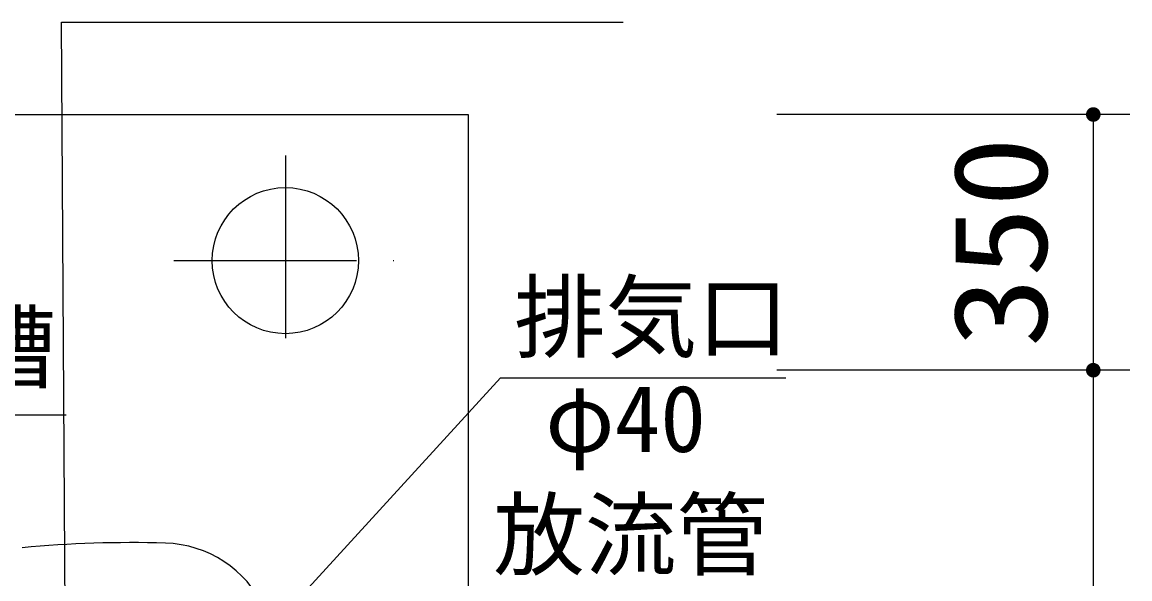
# Model space of a CAD drawing. Units: millimetres, scale not verified. Extents: x -14850 to 14850, y -10500 to 10500.
# Drawn here: x -7458 to -5943, y 2451 to 3213 of the extents above; entities that cross this region are included whole.
import ezdxf
from ezdxf.enums import TextEntityAlignment as Align

# ---------------------------------------------------------------- set-up
doc = ezdxf.new("R2010")
doc.units = ezdxf.units.MM
doc.header["$LTSCALE"] = 50
doc.linetypes.add('CHAIN1', pattern=[8, 5, -1, 1, -1])
for name, color, linetype, lineweight in [('0-0_機器', 3, 'Continuous', 25), ('0-1_空気管', 3, 'Continuous', 25), ('0-3_製作', 5, 'Continuous', 25)]:
    doc.layers.add(name, color=color, linetype=linetype, lineweight=lineweight)
doc.styles.add('ＭＳ ゴシック', font='')
doc.styles.get('ＭＳ ゴシック').set_extended_font_data('MS Gothic')

msp = doc.modelspace()

# ---------------------------------------------------------------- linework, layer by layer
at = {"layer": '0-0_機器', "color": 2, "linetype": 'CHAIN1'}
for p, q in [((-7097.78, 3030.1), (-7097.78, 2735.04)), ((-7250.5, 2886.14), (-6949.53, 2886.14))]:
    msp.add_line(p, q, dxfattribs=at)
at = {"layer": '0-0_機器', "color": 2}
msp.add_lwpolyline([(-10447.78, 3086.14), (-6847.78, 3086.14), (-6847.78, 586.14)], dxfattribs=at)
msp.add_circle((-7097.78, 2886.14), 100, dxfattribs=at)
at = {"layer": '0-1_空気管'}
msp.add_line((-7782.01, 2674.92), (-7397.72, 2674.92), dxfattribs=at)
for points in [[(-7397.72, 2185.86), (-7403.93, 3212.56), (-6635.47, 3212.56)], [(-7387.78, 2086.3), (-6803.67, 2725.76), (-6413.17, 2725.76)]]:
    msp.add_lwpolyline(points, dxfattribs=at)
for centre, radius, start, end in [((-7307.78, 901.14), 1599, 88.35376, 95.38417), ((-7266.27, 2345.54), 154, 25.1192, 88.35378)]:
    msp.add_arc(centre, radius, start, end, dxfattribs=at)
at = {"layer": '0-3_製作', "color": 2}
for p, q in [((-5942.58, 3086.14), (-6425.57, 3086.14)), ((-5992.58, 3086.14), (-5992.58, 2736.14)), ((-5942.58, 2736.14), (-6425.57, 2736.14)), ((-5992.58, 2736.14), (-5992.58, 936.14))]:
    msp.add_line(p, q, dxfattribs=at)
at = {"layer": '0-3_製作'}
for points in [[(-5997.39, 3094.9), (-6002.58, 3086.14), (-5998.45, 3094.23)], [(-5997.39, 3094.9), (-5992.58, 3086.14), (-6002.58, 3086.14)], [(-5998.45, 3094.23), (-6002.58, 3086.14), (-6002.56, 3086.76)], [(-5998.45, 3094.23), (-6002.56, 3086.76), (-5999.42, 3093.43)], [(-5999.42, 3093.43), (-6002.56, 3086.76), (-6002.4, 3088.01)], [(-5999.42, 3093.43), (-6002.4, 3088.01), (-6000.28, 3092.51)], [(-6000.28, 3092.51), (-6002.4, 3088.01), (-6002.09, 3089.23)], [(-6000.28, 3092.51), (-6002.09, 3089.23), (-6001.02, 3091.5)], [(-6001.02, 3091.5), (-6002.09, 3089.23), (-6001.63, 3090.39)], [(-5996.26, 3095.43), (-5992.58, 3086.14), (-5997.39, 3094.9)], [(-5995.06, 3095.82), (-5992.58, 3086.14), (-5996.26, 3095.43)], [(-5993.83, 3096.06), (-5992.58, 3086.14), (-5995.06, 3095.82)], [(-5992.58, 3096.14), (-5992.58, 3086.14), (-5993.83, 3096.06)], [(-5991.95, 3096.12), (-5992.58, 3086.14), (-5992.58, 3096.14)], [(-5990.7, 3095.96), (-5992.58, 3086.14), (-5991.95, 3096.12)], [(-5989.49, 3095.65), (-5992.58, 3086.14), (-5990.7, 3095.96)], [(-5988.32, 3095.19), (-5992.58, 3086.14), (-5989.49, 3095.65)], [(-5987.22, 3094.58), (-5992.58, 3086.14), (-5988.32, 3095.19)], [(-5987.22, 3094.58), (-5982.58, 3086.14), (-5992.58, 3086.14)], [(-5986.2, 3093.84), (-5982.58, 3086.14), (-5987.22, 3094.58)], [(-5985.29, 3092.98), (-5982.58, 3086.14), (-5986.2, 3093.84)], [(-5984.49, 3092.01), (-5982.58, 3086.14), (-5985.29, 3092.98)], [(-5983.81, 3090.95), (-5982.58, 3086.14), (-5984.49, 3092.01)], [(-5992.58, 3086.14), (-6002.5, 3084.88), (-6002.58, 3086.14)], [(-5992.58, 3086.14), (-6002.26, 3083.65), (-6002.5, 3084.88)], [(-5992.58, 3086.14), (-6001.87, 3082.46), (-6002.26, 3083.65)], [(-5992.58, 3086.14), (-6001.34, 3081.32), (-6001.87, 3082.46)], [(-5992.58, 3086.14), (-6000.67, 3080.26), (-6001.34, 3081.32)], [(-5992.58, 3086.14), (-5999.87, 3079.29), (-6000.67, 3080.26)], [(-5992.58, 3086.14), (-5998.95, 3078.43), (-5999.87, 3079.29)], [(-5992.58, 3086.14), (-5997.94, 3077.69), (-5998.95, 3078.43)], [(-5992.58, 3086.14), (-5996.83, 3077.09), (-5997.94, 3077.69)], [(-5992.58, 3076.14), (-5996.83, 3077.09), (-5992.58, 3086.14)], [(-5992.58, 3076.14), (-5995.67, 3076.63), (-5996.83, 3077.09)], [(-5992.58, 3076.14), (-5994.45, 3076.31), (-5995.67, 3076.63)], [(-5992.58, 3076.14), (-5993.21, 3076.16), (-5994.45, 3076.31)], [(-5982.58, 3086.14), (-5992.58, 3076.14), (-5992.58, 3086.14)], [(-5982.58, 3086.14), (-5991.32, 3076.22), (-5992.58, 3076.14)], [(-5982.58, 3086.14), (-5990.09, 3076.45), (-5991.32, 3076.22)], [(-5982.58, 3086.14), (-5988.9, 3076.84), (-5990.09, 3076.45)], [(-5982.58, 3086.14), (-5987.76, 3077.37), (-5988.9, 3076.84)], [(-5982.58, 3086.14), (-5986.7, 3078.05), (-5987.76, 3077.37)], [(-5982.6, 3085.51), (-5986.7, 3078.05), (-5982.58, 3086.14)], [(-5982.6, 3085.51), (-5985.73, 3078.85), (-5986.7, 3078.05)], [(-5982.75, 3084.26), (-5985.73, 3078.85), (-5982.6, 3085.51)], [(-5982.75, 3084.26), (-5984.87, 3079.76), (-5985.73, 3078.85)], [(-5983.07, 3083.05), (-5984.87, 3079.76), (-5982.75, 3084.26)], [(-5983.07, 3083.05), (-5984.13, 3080.78), (-5984.87, 3079.76)], [(-5983.53, 3081.88), (-5984.13, 3080.78), (-5983.07, 3083.05)], [(-5983.28, 3089.82), (-5982.58, 3086.14), (-5983.81, 3090.95)], [(-5982.89, 3088.62), (-5982.58, 3086.14), (-5983.28, 3089.82)], [(-5982.66, 3087.39), (-5982.58, 3086.14), (-5982.89, 3088.62)], [(-5998.45, 2744.23), (-6002.58, 2736.14), (-5999.42, 2743.43)], [(-5998.45, 2744.23), (-5992.58, 2736.14), (-6002.58, 2736.14)], [(-5999.42, 2743.43), (-6002.58, 2736.14), (-6002.56, 2736.77)], [(-5999.42, 2743.43), (-6002.56, 2736.77), (-6000.28, 2742.51)], [(-5997.39, 2744.9), (-5992.58, 2736.14), (-5998.45, 2744.23)], [(-5996.26, 2745.44), (-5992.58, 2736.14), (-5997.39, 2744.9)], [(-5995.06, 2745.82), (-5992.58, 2736.14), (-5996.26, 2745.44)], [(-5993.83, 2746.06), (-5992.58, 2736.14), (-5995.06, 2745.82)], [(-5992.58, 2746.14), (-5992.58, 2736.14), (-5993.83, 2746.06)], [(-5991.95, 2746.12), (-5992.58, 2736.14), (-5992.58, 2746.14)], [(-5990.7, 2745.96), (-5992.58, 2736.14), (-5991.95, 2746.12)], [(-5989.49, 2745.65), (-5992.58, 2736.14), (-5990.7, 2745.96)], [(-5988.32, 2745.19), (-5992.58, 2736.14), (-5989.49, 2745.65)], [(-5988.32, 2745.19), (-5982.58, 2736.14), (-5992.58, 2736.14)], [(-5987.22, 2744.58), (-5982.58, 2736.14), (-5988.32, 2745.19)], [(-5986.2, 2743.84), (-5982.58, 2736.14), (-5987.22, 2744.58)], [(-5985.29, 2742.98), (-5982.58, 2736.14), (-5986.2, 2743.84)], [(-5984.49, 2742.02), (-5982.58, 2736.14), (-5985.29, 2742.98)], [(-5992.58, 2736.14), (-6002.5, 2734.88), (-6002.58, 2736.14)], [(-6000.28, 2742.51), (-6002.56, 2736.77), (-6002.4, 2738.01)], [(-5992.58, 2736.14), (-6002.26, 2733.65), (-6002.5, 2734.88)], [(-6000.28, 2742.51), (-6002.4, 2738.01), (-6001.02, 2741.5)], [(-6001.02, 2741.5), (-6002.4, 2738.01), (-6002.09, 2739.23)], [(-5992.58, 2736.14), (-6001.87, 2732.46), (-6002.26, 2733.65)], [(-6001.02, 2741.5), (-6002.09, 2739.23), (-6001.63, 2740.4)], [(-5992.58, 2736.14), (-6001.34, 2731.32), (-6001.87, 2732.46)], [(-5992.58, 2736.14), (-6000.67, 2730.26), (-6001.34, 2731.32)], [(-5992.58, 2736.14), (-5999.87, 2729.29), (-6000.67, 2730.26)], [(-5992.58, 2736.14), (-5998.95, 2728.43), (-5999.87, 2729.29)], [(-5992.58, 2736.14), (-5997.94, 2727.69), (-5998.95, 2728.43)], [(-5992.58, 2736.14), (-5996.83, 2727.09), (-5997.94, 2727.69)], [(-5992.58, 2736.14), (-5995.67, 2726.63), (-5996.83, 2727.09)], [(-5992.58, 2726.14), (-5995.67, 2726.63), (-5992.58, 2736.14)], [(-5982.58, 2736.14), (-5992.58, 2726.14), (-5992.58, 2736.14)], [(-5982.58, 2736.14), (-5991.32, 2726.22), (-5992.58, 2726.14)], [(-5982.58, 2736.14), (-5990.09, 2726.45), (-5991.32, 2726.22)], [(-5982.58, 2736.14), (-5988.9, 2726.84), (-5990.09, 2726.45)], [(-5982.58, 2736.14), (-5987.76, 2727.37), (-5988.9, 2726.84)], [(-5982.58, 2736.14), (-5986.7, 2728.05), (-5987.76, 2727.37)], [(-5982.58, 2736.14), (-5985.73, 2728.85), (-5986.7, 2728.05)], [(-5982.6, 2735.51), (-5985.73, 2728.85), (-5982.58, 2736.14)], [(-5982.6, 2735.51), (-5984.87, 2729.76), (-5985.73, 2728.85)], [(-5982.75, 2734.26), (-5984.87, 2729.76), (-5982.6, 2735.51)], [(-5982.75, 2734.26), (-5984.13, 2730.78), (-5984.87, 2729.76)], [(-5983.81, 2740.96), (-5982.58, 2736.14), (-5984.49, 2742.02)], [(-5983.07, 2733.05), (-5984.13, 2730.78), (-5982.75, 2734.26)], [(-5983.07, 2733.05), (-5983.53, 2731.88), (-5984.13, 2730.78)], [(-5983.28, 2739.82), (-5982.58, 2736.14), (-5983.81, 2740.96)], [(-5982.89, 2738.62), (-5982.58, 2736.14), (-5983.28, 2739.82)], [(-5982.66, 2737.39), (-5982.58, 2736.14), (-5982.89, 2738.62)], [(-5992.58, 2726.14), (-5994.45, 2726.31), (-5995.67, 2726.63)], [(-5992.58, 2726.14), (-5993.21, 2726.16), (-5994.45, 2726.31)]]:
    msp.add_solid(points, dxfattribs=at)

# ---------------------------------------------------------------- texts
at = {"layer": '0-1_空気管', "color": 4, "style": 'ＭＳ ゴシック'}
for s, p in [('\u3000排気口\u3000', (-6910.04, 2735.55)), ('消毒槽', (-7787.14, 2693.56)), ('\u3000φ40', (-6867.49, 2596.66)), ('\u3000放流管\u3000', (-6938.48, 2437.71))]:
    msp.add_text(s, height=91.79, dxfattribs=at).set_placement(p, align=Align.BOTTOM_LEFT)
at = {"layer": '0-3_製作', "color": 4, "style": 'ＭＳ ゴシック', "width": 1.1}
msp.add_text('350', height=128.4, rotation=90, dxfattribs=at).set_placement((-6017.58, 2767.39), align=Align.BOTTOM_LEFT)

doc.saveas('drawing.dxf')
